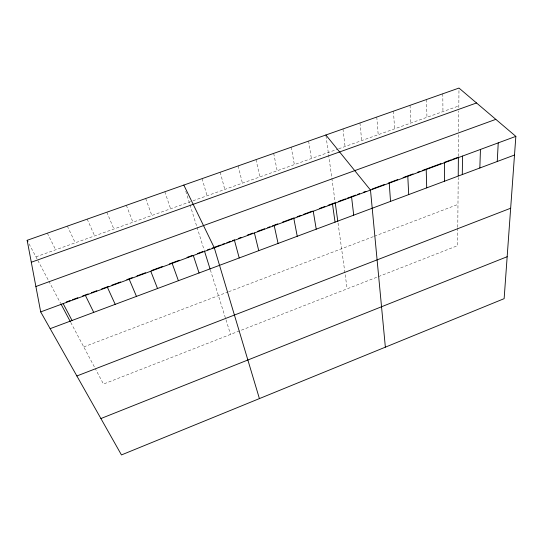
<?xml version="1.0" encoding="UTF-8"?>
<svg xmlns="http://www.w3.org/2000/svg" width="543" height="543" viewBox="0 0 543 543"><rect width="100%" height="100%" fill="white"/><g stroke="black" fill="none" stroke-linecap="round" stroke-linejoin="round"><path stroke-width="0.41" stroke-dasharray="2.71 2.04" d="M457.769 228.101L457.62 245.653L103.482 384.064L95.385 368.819M457.776 227.252L458.211 177.459M458.394 156.357L458.577 134.8M458.604 131.46L458.781 110.928M458.815 107.589L458.984 88.068M83.758 346.916L227.89 292.032M228.684 291.734L373.625 236.538M374.399 236.239L457.973 204.412M35.933 256.839L192.276 201.046M193.057 200.767L337.868 149.087M338.669 148.802L458.828 105.919M29.057 243.902L37.474 259.744M37.854 260.47L48.436 280.385M48.829 281.138L60.551 303.218M70.773 322.461L95.011 368.113M47.343 233.185L55.671 249.794M67.359 226.126L75.239 242.809M87.199 219.134L94.638 235.893M106.862 212.204L113.867 229.024M126.356 205.329L132.933 222.223M145.68 198.521L151.836 215.476M164.834 191.767L170.583 208.784M185.767 191.285L196.79 226.519M197.034 227.293L204.195 250.194M210.372 269.912L230.551 334.4M202.098 178.627L207.053 195.772M220.22 172.24L224.795 189.439M238.187 165.907L242.395 183.154M256.011 159.622L259.853 176.93M273.692 153.391L277.168 170.746M291.224 147.207L294.347 164.617M308.614 141.078L311.383 158.536M325.983 135.831L331.746 177.52M331.854 178.314L335.112 201.867M338.038 223.017L347.14 288.835M342.972 128.963L345.056 146.522M359.948 122.976L361.692 140.583M376.781 117.044L378.2 134.691M393.485 111.152L394.578 128.847M410.053 105.315L410.827 123.044M426.493 99.518L426.954 117.295M442.803 93.769L442.952 111.58"/><path stroke-width="0.81" d="M458.224 175.864L458.387 157.178L452.855 159.221M462.29 174.554L462.534 156.065M479.842 167.991L480.46 149.44M497.245 161.488L498.236 142.877M515.85 136.368L504.135 298.657L121.456 454.932L40.691 311.913L27.15 240.305L458.984 88.068L515.85 136.368L40.691 311.913M100.903 418.544L507.162 256.717M76.868 375.973L510.664 208.227M50.153 328.664L514.506 155.033M66.334 301.976L70.176 300.557M72.484 299.702L77.866 297.72M82.584 295.976L88.156 293.919M91.339 292.745L96.905 290.681M101.65 288.93L108.749 286.31M111.906 285.143L115.856 283.684M116.636 283.398L120.553 281.953M126.811 279.638L132.295 277.616M136.965 275.892L145.504 272.735M151.721 270.441L162.5 266.457M169.436 263.898L179.366 260.233M187.009 257.409L192.555 255.359M197.313 253.601L202.858 251.552M207.494 249.841L209.781 248.993M212.075 248.151L220.465 245.049M222.026 244.472L224.402 243.597M226.784 242.714L230.748 241.255M232.336 240.664L234.719 239.789M238.676 238.323L241.038 237.454M247.336 235.126L252.848 233.09M257.545 231.352L264.577 228.759M267.706 227.605L270.047 226.736M272.382 225.874L277.806 223.872M282.462 222.155L286.337 220.723M287.111 220.438L294.034 217.879M297.116 216.738L300.965 215.32M303.272 214.465L312.435 211.084M319.304 208.546L324.877 206.489M328.06 205.308L335.221 202.668L337.807 221.347M338.384 201.501L345.491 198.874M347.072 198.29L351.022 196.831M351.803 196.539L355.726 195.093M357.294 194.516L359.649 193.647M363.566 192.195L365.921 191.333M372.152 189.025L384.587 184.437M388.449 183.011L397.714 179.584M403.082 177.602L413.047 173.923M417.615 172.233L419.902 171.391M422.183 170.55L427.511 168.581M428.271 168.303L440.997 163.599M444.174 162.425L451.281 159.805M35.886 286.514L495.827 119.358M31.297 262.235L476.53 102.973M325.868 134.997L370.489 190.07L385.36 347.16M27.15 240.305L27.91 241.744M60.952 303.965L70.386 321.734M63.144 303.618L72.043 320.479M85.38 295.406L93.729 312.374M183.819 185.068L214.288 247.778L259.411 398.596M107.392 287.267L115.197 304.345M129.186 279.217L136.463 296.39M150.771 271.242L157.531 288.516M172.151 263.348L178.396 280.711M193.322 255.522L199.064 272.986M204.439 250.968L210.114 269.104M234.447 240.332L239.225 257.966M254.416 232.954L258.739 250.669M274.208 225.644L278.077 243.44M293.817 218.395L297.238 236.273M313.243 211.22L316.23 229.173M332.499 204.107L335.058 222.135M351.579 197.055L353.71 215.157M389.222 183.147L390.539 201.385M407.8 176.285L408.709 194.591M426.207 169.484L426.723 187.858M444.452 162.744L444.581 181.179"/></g></svg>
